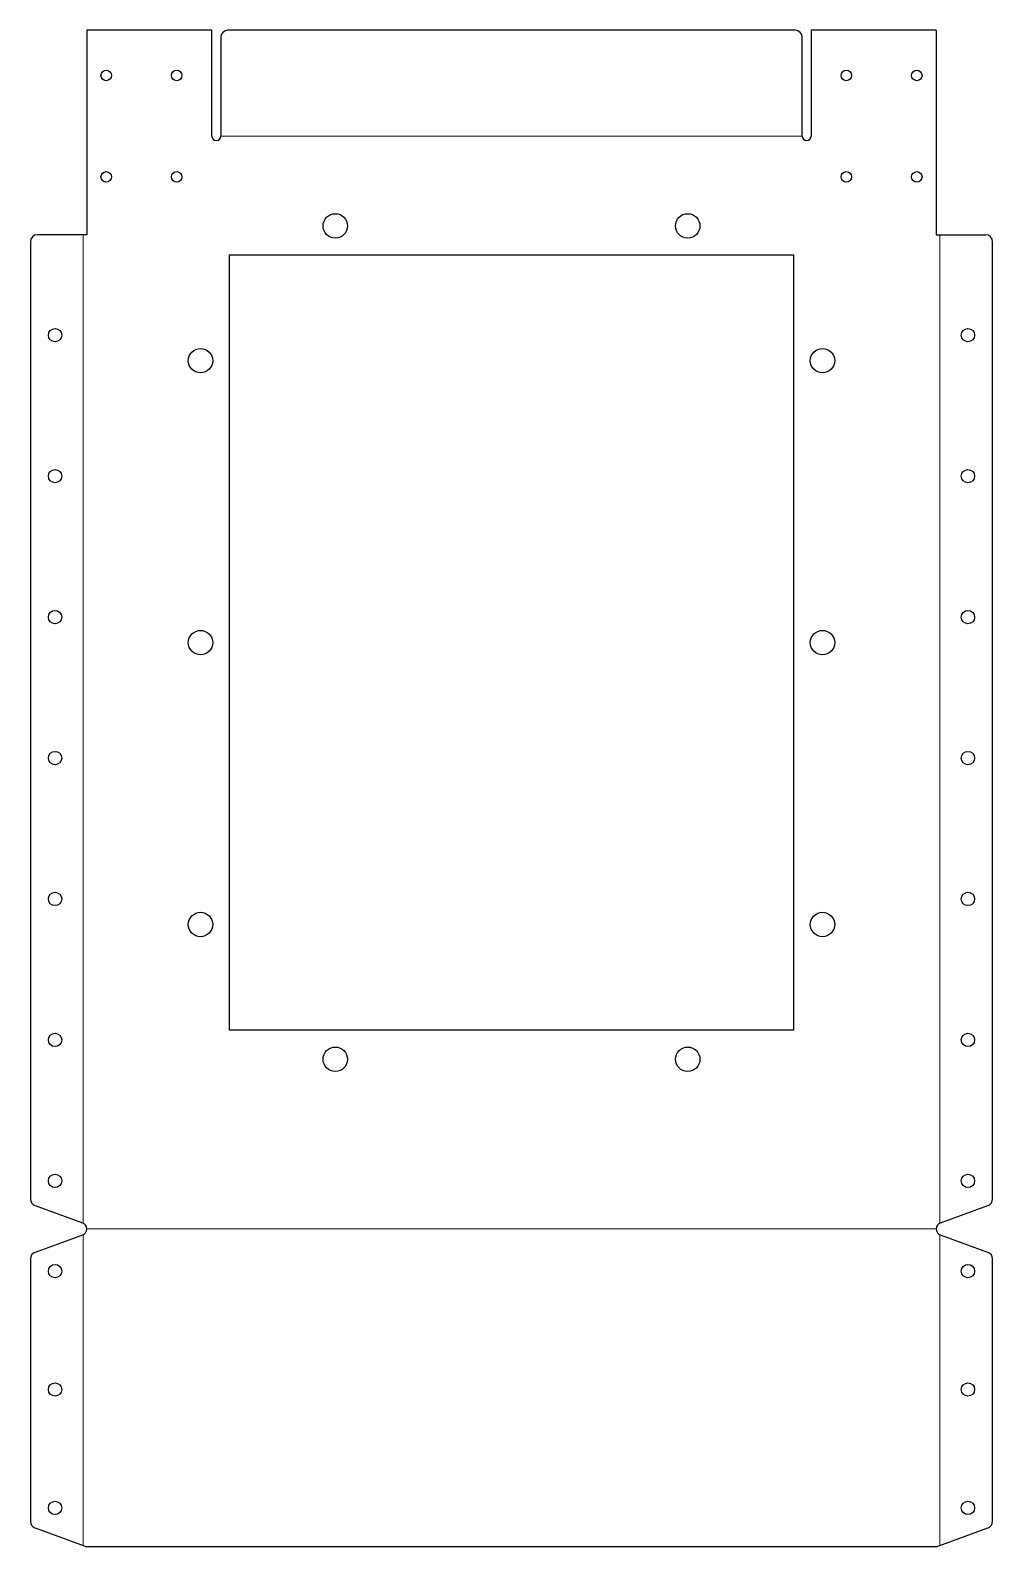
# Model space of a CAD drawing. Header units: inches. Extents: x -6.8 to 6.8, y -21.5 to 0.
import ezdxf

# ---------------------------------------------------------------- set-up
doc = ezdxf.new("R2010")
doc.units = ezdxf.units.IN
doc.header["$MEASUREMENT"] = 0

msp = doc.modelspace()

# ---------------------------------------------------------------- linework, layer by layer
at = {"linetype": 'Continuous', "lineweight": 25}
for p, q in [((-6.027, 0), (-6.027, -2.9)), ((-4.25, 0), (-6.027, 0)), ((-4.25, -1.5), (-4.25, 0)), ((4.025, 0), (-4.025, 0)), ((4.25, 0), (4.25, -1.5)), ((6.027, 0), (4.25, 0)), ((6.027, 0), (6.027, -2.9)), ((-4.125, -0.1), (-4.125, -1.5)), ((4.125, -1.5), (4.125, -0.1)), ((-6.826, -3), (-6.826, -16.581)), ((-6.027, -2.9), (-6.726, -2.9)), ((6.027, -2.9), (6.726, -2.9)), ((6.826, -16.581), (6.826, -3)), ((-4, -14.188), (-4, -3.188)), ((-4, -3.188), (4, -3.188)), ((4, -3.188), (4, -14.188)), ((4, -14.188), (-4, -14.188)), ((-6.76, -16.675), (-6.087, -16.92)), ((6.087, -16.92), (6.76, -16.675)), ((-6.087, -17.096), (-6.76, -17.341)), ((6.76, -17.341), (6.087, -17.096)), ((-6.826, -17.435), (-6.826, -21.156)), ((6.826, -21.156), (6.826, -17.435)), ((-6.76, -21.25), (-6.027, -21.517)), ((6.027, -21.517), (6.76, -21.25)), ((6.027, -21.517), (-6.027, -21.517))]:
    msp.add_line(p, q, dxfattribs=at)
at = {"color": 8, "linetype": 'Continuous', "lineweight": 0, "true_color": 0x808080}
for p, q in [((-4.125, -1.5), (4.125, -1.5)), ((-6.076, -16.925), (-6.076, -2.9)), ((6.076, -2.9), (6.076, -16.925)), ((-6.076, -21.499), (-6.076, -17.091)), ((6.025, -17.008), (-6.025, -17.008)), ((6.076, -17.091), (6.076, -21.499))]:
    msp.add_line(p, q, dxfattribs=at)
at = {"linetype": 'Continuous', "lineweight": 25}
for centre, radius in [((-5.75, -0.64), 0.0747), ((-4.75, -0.64), 0.0748), ((4.75, -0.64), 0.0748), ((5.75, -0.64), 0.0747), ((-5.75, -2.08), 0.0747), ((-4.75, -2.08), 0.0748), ((4.75, -2.08), 0.0747), ((5.75, -2.08), 0.0747), ((-2.5, -2.775), 0.173), ((2.5, -2.775), 0.173), ((-6.476, -4.326), 0.0945), ((6.476, -4.326), 0.0945), ((-4.412, -4.688), 0.173), ((4.412, -4.688), 0.173), ((-6.476, -6.326), 0.0945), ((6.476, -6.326), 0.0945), ((-6.476, -8.326), 0.0945), ((6.476, -8.326), 0.0945), ((-4.412, -8.688), 0.173), ((4.412, -8.688), 0.173), ((-6.476, -10.326), 0.0945), ((6.476, -10.326), 0.0945), ((-6.476, -12.326), 0.0945), ((6.476, -12.326), 0.0945), ((-4.412, -12.688), 0.173), ((4.412, -12.688), 0.173), ((-6.476, -14.326), 0.0945), ((6.476, -14.326), 0.0945), ((-2.5, -14.6), 0.173), ((2.5, -14.6), 0.173), ((-6.476, -16.326), 0.0945), ((6.476, -16.326), 0.0945), ((-6.476, -17.606), 0.0945), ((6.476, -17.606), 0.0945), ((-6.476, -19.286), 0.0945), ((6.476, -19.286), 0.0945), ((-6.476, -20.966), 0.0945), ((6.476, -20.966), 0.0945)]:
    msp.add_circle(centre, radius, dxfattribs=at)
for centre, radius, start, end in [((-4.025, -0.1), 0.1, 90, 180), ((4.025, -0.1), 0.1, 0, 90), ((-4.188, -1.5), 0.0625, 180, 360), ((4.188, -1.5), 0.0625, 180, 360), ((-6.726, -3), 0.1, 90, 180), ((6.726, -3), 0.1, 0, 90), ((-6.726, -16.581), 0.1, 180, 250), ((6.726, -16.581), 0.1, 290, 360), ((-6.119, -17.008), 0.0937, 290, 70), ((6.119, -17.008), 0.0937, 110, 250), ((-6.726, -17.435), 0.1, 110, 180), ((6.726, -17.435), 0.1, 360, 70), ((-6.726, -21.156), 0.1, 180, 250), ((6.726, -21.156), 0.1, 290, 360)]:
    msp.add_arc(centre, radius, start, end, dxfattribs=at)

doc.saveas('drawing.dxf')
